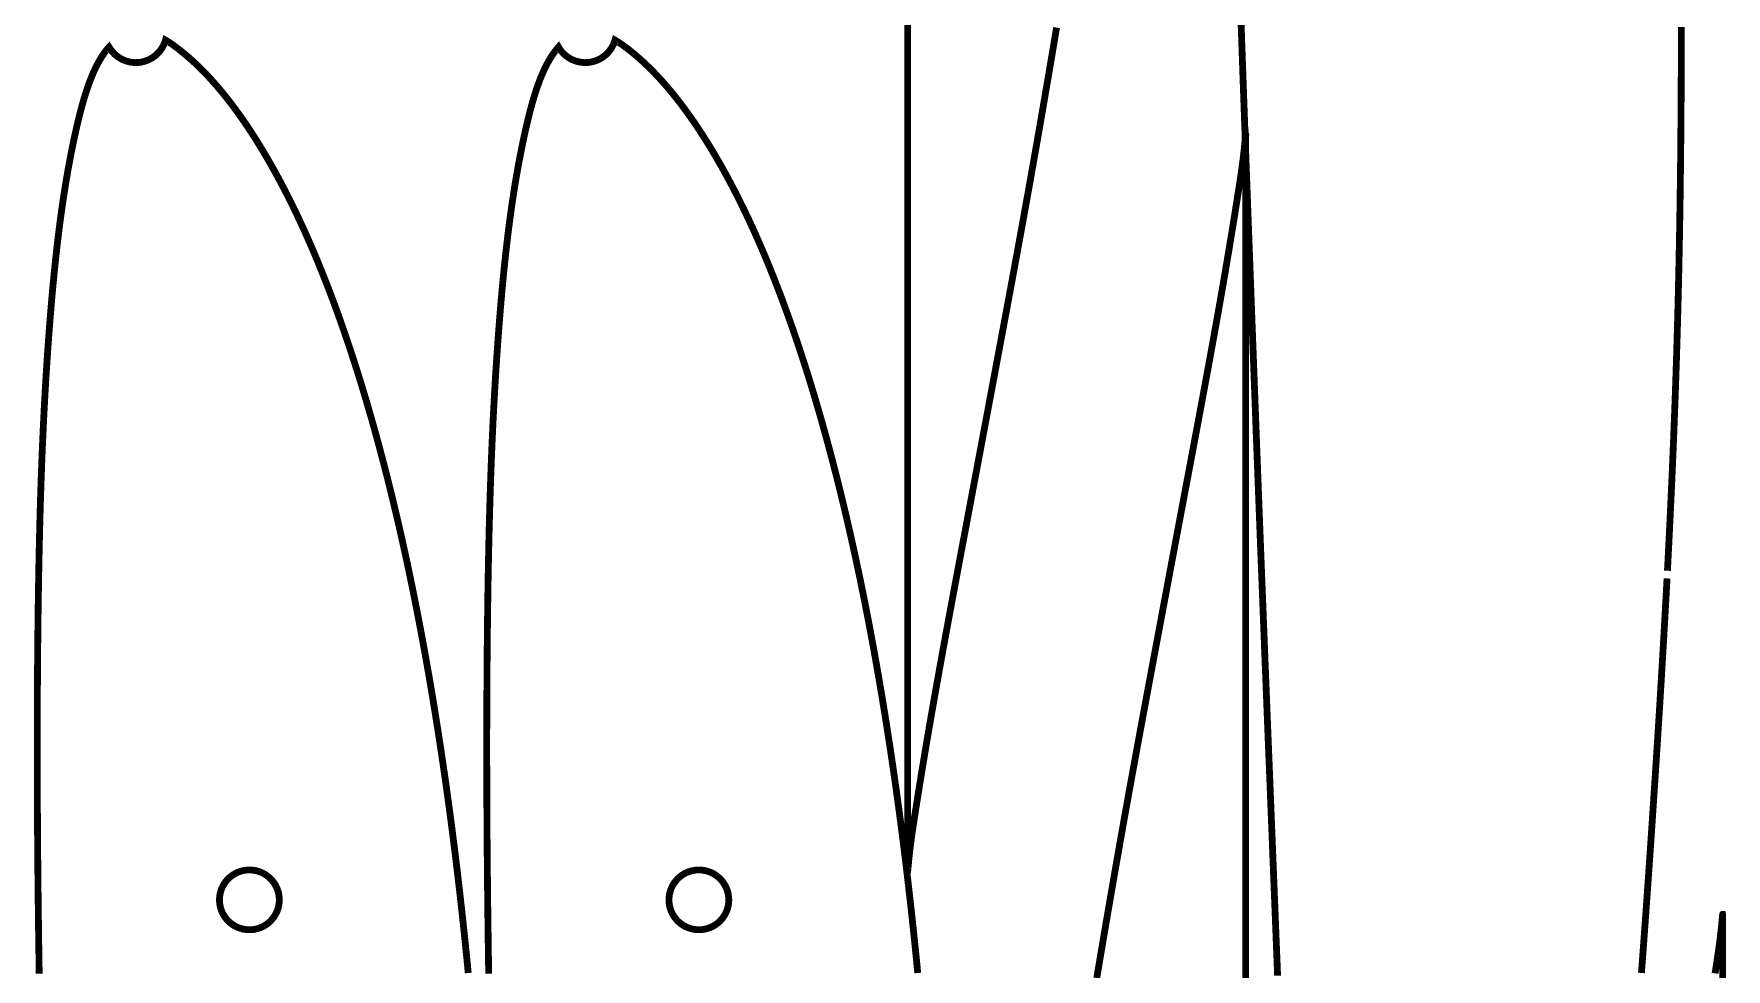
# Model space of a CAD drawing. Extents: x 0 to 93, y 0 to 923.
# Drawn here: x 0.5 to 88.2, y 247 to 295.5 of the extents above; entities that cross this region are included whole.
import ezdxf

# ---------------------------------------------------------------- set-up
doc = ezdxf.new("R2010")
doc.units = 0
doc.layers.get('0').update_dxf_attribs({"linetype": 'CONTINUOUS'})

msp = doc.modelspace()

# ---------------------------------------------------------------- linework, layer by layer
at = {"color": 0, "const_width": 0.35278}
for points in [[(45.7656, 309.431), (45.7656, 252.254)], [(45.7643, 252.203), (45.764, 252.193), (45.7639, 252.185), (45.7638, 252.176), (45.7636, 252.168), (45.7635, 252.16), (45.7633, 252.151), (45.7633, 252.144), (45.7632, 252.138), (45.7632, 252.131), (45.7632, 252.125), (45.7632, 252.118), (45.7632, 252.112), (45.7632, 252.108), (45.7633, 252.103), (45.7633, 252.099), (45.7635, 252.094), (45.7636, 252.092), (45.7638, 252.088), (45.7639, 252.085), (45.7642, 252.082), (45.7644, 252.081), (45.7646, 252.079), (45.7649, 252.078), (45.7653, 252.078), (45.7656, 252.076), (45.7665, 252.078), (45.7676, 252.082), (45.7689, 252.089), (45.7701, 252.099), (45.7717, 252.11), (45.7733, 252.124), (45.7753, 252.139), (45.7772, 252.158), (45.7793, 252.178), (45.7815, 252.2), (45.7839, 252.225), (45.7865, 252.25), (45.7892, 252.278), (45.7919, 252.307), (45.7947, 252.338), (45.7978, 252.371), (45.801, 252.404), (45.8043, 252.439), (45.8076, 252.475), (45.8111, 252.513), (45.8147, 252.55), (45.8185, 252.589), (45.8224, 252.629), (45.8264, 252.669), (45.8304, 252.711), (45.8346, 252.753), (45.8389, 252.794), (45.8433, 252.838), (45.8478, 252.881), (45.8525, 252.924), (45.8601, 252.994), (45.8679, 253.064), (45.8761, 253.135), (45.8844, 253.207), (45.8931, 253.278), (45.9019, 253.35), (45.911, 253.422), (45.9204, 253.494), (45.9299, 253.568), (45.9396, 253.642), (45.9496, 253.715), (45.9599, 253.79), (45.9701, 253.865), (45.9808, 253.94), (45.9915, 254.017), (46.0025, 254.093), (46.0138, 254.169), (46.0251, 254.247), (46.0367, 254.325), (46.0483, 254.404), (46.0603, 254.483), (46.0724, 254.563), (46.0847, 254.643), (46.0971, 254.724), (46.1097, 254.806), (46.1225, 254.888), (46.1354, 254.971), (46.1485, 255.054), (46.1617, 255.139), (46.175, 255.224), (46.1922, 255.333), (46.2097, 255.443), (46.2275, 255.556), (46.2454, 255.668), (46.2636, 255.782), (46.2819, 255.897), (46.3004, 256.014), (46.3192, 256.131), (46.3382, 256.249), (46.3574, 256.368), (46.3768, 256.489), (46.3964, 256.61), (46.4161, 256.732), (46.4362, 256.856), (46.4564, 256.979), (46.4767, 257.104), (46.4974, 257.229), (46.5181, 257.356), (46.539, 257.483), (46.5601, 257.611), (46.5815, 257.74), (46.6029, 257.871), (46.6246, 258.001), (46.6465, 258.132), (46.6685, 258.264), (46.6907, 258.396), (46.7131, 258.529), (46.7356, 258.662), (46.7583, 258.797), (46.7813, 258.932), (46.8042, 259.068), (46.8324, 259.233), (46.8606, 259.399), (46.8892, 259.564), (46.9179, 259.732), (46.9469, 259.9), (46.9763, 260.068), (47.0057, 260.237), (47.0353, 260.407), (47.0651, 260.578), (47.0953, 260.749), (47.1256, 260.921), (47.1561, 261.094), (47.1868, 261.268), (47.2178, 261.442), (47.2487, 261.617), (47.2801, 261.792), (47.3117, 261.968), (47.3433, 262.144), (47.3753, 262.322), (47.4074, 262.501), (47.4397, 262.679), (47.4721, 262.86), (47.5047, 263.039), (47.5376, 263.219), (47.5707, 263.401), (47.6037, 263.583), (47.6372, 263.767), (47.6707, 263.95), (47.7044, 264.133), (47.7383, 264.318), (47.7724, 264.503), (47.8103, 264.708), (47.8485, 264.915), (47.8867, 265.122), (47.9253, 265.331), (47.9639, 265.539), (48.0028, 265.749), (48.0419, 265.96), (48.0811, 266.169), (48.1206, 266.382), (48.1601, 266.594), (48.1999, 266.807), (48.2399, 267.021), (48.2799, 267.235), (48.3201, 267.45), (48.3606, 267.665), (48.4011, 267.882), (48.4417, 268.099), (48.4826, 268.315), (48.5236, 268.533), (48.5646, 268.753), (48.6058, 268.972), (48.6472, 269.192), (48.6888, 269.412), (48.7303, 269.633), (48.7721, 269.856), (48.8139, 270.078), (48.8558, 270.3), (48.8979, 270.524), (48.9401, 270.749), (48.9824, 270.974), (49.0282, 271.217), (49.0742, 271.461), (49.1203, 271.706), (49.1664, 271.951), (49.2126, 272.197), (49.259, 272.444), (49.3056, 272.692), (49.3522, 272.94), (49.3989, 273.189), (49.4457, 273.439), (49.4926, 273.689), (49.5397, 273.939), (49.5868, 274.19), (49.634, 274.442), (49.6813, 274.694), (49.7287, 274.947), (49.7762, 275.2), (49.8239, 275.454), (49.8717, 275.708), (49.9194, 275.964), (49.9674, 276.219), (50.0153, 276.475), (50.0633, 276.732), (50.1115, 276.989), (50.1599, 277.247), (50.2082, 277.506), (50.2567, 277.764), (50.3051, 278.024), (50.3537, 278.283), (50.4024, 278.543), (50.4524, 278.81), (50.5025, 279.078), (50.5526, 279.346), (50.6028, 279.615), (50.6531, 279.883), (50.7033, 280.154), (50.7538, 280.424), (50.8043, 280.694), (50.8547, 280.965), (50.9053, 281.237), (50.9558, 281.51), (51.0065, 281.782), (51.0572, 282.054), (51.1079, 282.328), (51.1586, 282.603), (51.2093, 282.876), (51.2601, 283.151), (51.3108, 283.428), (51.3617, 283.703), (51.4125, 283.979), (51.4632, 284.256), (51.514, 284.533), (51.5647, 284.811), (51.6156, 285.089), (51.6662, 285.368), (51.7169, 285.647), (51.7676, 285.926), (51.8183, 286.207), (51.8689, 286.487), (51.9194, 286.768), (51.9725, 287.064), (52.0253, 287.358), (52.0782, 287.654), (52.131, 287.951), (52.1838, 288.247), (52.2364, 288.546), (52.289, 288.843), (52.3417, 289.142), (52.3942, 289.44), (52.4467, 289.739), (52.499, 290.039), (52.5515, 290.339), (52.6037, 290.639), (52.6561, 290.94), (52.7083, 291.242), (52.7604, 291.543), (52.8126, 291.846), (52.8647, 292.149), (52.9167, 292.451), (52.9688, 292.756), (53.0206, 293.06), (53.0725, 293.364), (53.1243, 293.668), (53.1761, 293.974), (53.2278, 294.279), (53.2796, 294.586), (53.3311, 294.892), (53.3828, 295.199), (53.4343, 295.506), (53.4858, 295.814)], [(63.0487, 296.006), (63.0631, 295.599), (63.0774, 295.192), (63.0917, 294.783), (63.1061, 294.376), (63.1214, 293.946), (63.1367, 293.514), (63.1521, 293.083), (63.1675, 292.651), (63.1831, 292.219), (63.1986, 291.787), (63.2143, 291.356), (63.2299, 290.922), (63.2457, 290.489), (63.2614, 290.057), (63.2772, 289.622), (63.2932, 289.189), (63.309, 288.756), (63.325, 288.321), (63.341, 287.886), (63.3571, 287.451), (63.3732, 287.017), (63.3893, 286.582), (63.4054, 286.146), (63.4217, 285.711), (63.4378, 285.275), (63.4542, 284.839), (63.4704, 284.403), (63.4867, 283.967), (63.5029, 283.529), (63.5193, 283.093), (63.5357, 282.656), (63.5521, 282.218), (63.5685, 281.781), (63.5849, 281.343), (63.6014, 280.906), (63.6181, 280.461), (63.6347, 280.017), (63.6514, 279.572), (63.6682, 279.128), (63.6849, 278.683), (63.7015, 278.239), (63.7183, 277.793), (63.7351, 277.349), (63.7519, 276.903), (63.7688, 276.457), (63.7856, 276.011), (63.8025, 275.565), (63.8194, 275.119), (63.8362, 274.674), (63.8532, 274.226), (63.8703, 273.781), (63.8872, 273.333), (63.9043, 272.886), (63.9214, 272.44), (63.9385, 271.993), (63.9556, 271.546), (63.9728, 271.099), (63.9899, 270.65), (64.0072, 270.203), (64.0244, 269.756), (64.0417, 269.307), (64.059, 268.86), (64.0764, 268.411), (64.0939, 267.963), (64.1114, 267.515), (64.1285, 267.078), (64.1456, 266.642), (64.1626, 266.204), (64.1799, 265.768), (64.1969, 265.331), (64.2143, 264.894), (64.2315, 264.457), (64.2661, 263.582), (64.3008, 262.708), (64.3182, 262.271), (64.3356, 261.833), (64.3531, 261.396), (64.3706, 260.958), (64.3879, 260.519), (64.4054, 260.082), (64.4229, 259.644), (64.4404, 259.207), (64.4579, 258.769), (64.4754, 258.331), (64.5106, 257.456), (64.5281, 257.017), (64.5632, 256.14), (64.6157, 254.826), (64.6332, 254.388), (64.6514, 253.935), (64.6694, 253.481), (64.6876, 253.026), (64.7057, 252.572), (64.7237, 252.118), (64.7419, 251.665), (64.76, 251.211), (64.7781, 250.757), (64.8142, 249.849), (64.8321, 249.396), (64.9042, 247.581), (64.9222, 247.126), (64.9401, 246.672)], [(85.1436, 267.66), (85.1642, 268.056), (85.1846, 268.45), (85.2047, 268.846), (85.2244, 269.24), (85.244, 269.636), (85.2633, 270.031), (85.2825, 270.425), (85.3012, 270.819), (85.3197, 271.214), (85.3379, 271.608), (85.3558, 272.003), (85.3735, 272.397), (85.3907, 272.792), (85.4078, 273.185), (85.4246, 273.579), (85.441, 273.972), (85.4571, 274.365), (85.4729, 274.758), (85.4883, 275.153), (85.5036, 275.546), (85.5185, 275.939), (85.5331, 276.331), (85.5472, 276.724), (85.5611, 277.117), (85.5747, 277.508), (85.5878, 277.901), (85.6007, 278.293), (85.6132, 278.685), (85.6254, 279.078), (85.6371, 279.464), (85.6485, 279.851), (85.6594, 280.237), (85.6701, 280.625), (85.6804, 281.011), (85.6904, 281.397), (85.7001, 281.783), (85.7094, 282.171), (85.7185, 282.556), (85.7272, 282.942), (85.7356, 283.328), (85.7436, 283.713), (85.7514, 284.099), (85.7589, 284.483), (85.7661, 284.868), (85.7731, 285.253), (85.7797, 285.638), (85.786, 286.022), (85.7921, 286.407), (85.7979, 286.79), (85.8035, 287.175), (85.8088, 287.558), (85.8137, 287.942), (85.8185, 288.325), (85.8231, 288.708), (85.8272, 289.09), (85.8313, 289.474), (85.8351, 289.856), (85.8386, 290.237), (85.8419, 290.619), (85.845, 291.001), (85.8479, 291.375), (85.8504, 291.75), (85.8529, 292.124), (85.855, 292.497), (85.8569, 292.871), (85.8588, 293.243), (85.8601, 293.617), (85.8615, 293.989), (85.8625, 294.361), (85.8633, 294.733), (85.8639, 295.106), (85.8642, 295.478), (85.8643, 295.849)], [(22.995, 246.807), (22.9639, 247.126), (22.9325, 247.444), (22.9006, 247.763), (22.8683, 248.081), (22.8358, 248.399), (22.8028, 248.715), (22.7696, 249.031), (22.7358, 249.347), (22.7018, 249.662), (22.6674, 249.978), (22.6325, 250.292), (22.6292, 250.324), (22.6279, 250.333), (22.6268, 250.343), (22.6244, 250.364), (22.6233, 250.375), (22.6222, 250.385), (22.621, 250.394), (22.6199, 250.406), (22.6176, 250.426), (22.6165, 250.436), (22.6153, 250.446), (22.6142, 250.457), (22.6131, 250.467), (22.6118, 250.478), (22.6107, 250.487), (22.6096, 250.499), (22.6083, 250.508), (22.6072, 250.518), (22.6061, 250.529), (22.6049, 250.539), (22.6037, 250.55), (22.6026, 250.56), (22.6014, 250.569), (22.6003, 250.581), (22.5992, 250.59), (22.5979, 250.601), (22.566, 250.882), (22.5338, 251.164), (22.5012, 251.444), (22.4683, 251.725), (22.4353, 252.004), (22.4018, 252.285), (22.3679, 252.564), (22.3339, 252.843), (22.2994, 253.121), (22.2646, 253.399), (22.2296, 253.676), (22.1943, 253.954), (22.1586, 254.231), (22.1225, 254.507), (22.0862, 254.782), (22.0496, 255.058), (22.0126, 255.333), (21.9754, 255.607), (21.9379, 255.882), (21.9, 256.156), (21.8618, 256.429), (21.8232, 256.701), (21.7843, 256.974), (21.7451, 257.246), (21.7057, 257.517), (21.666, 257.787), (21.6257, 258.058), (21.5853, 258.329), (21.5444, 258.599), (21.5035, 258.867), (21.4625, 259.132), (21.4214, 259.397), (21.3799, 259.661), (21.3381, 259.925), (21.2958, 260.189), (21.2533, 260.451), (21.2106, 260.714), (21.1674, 260.975), (21.124, 261.236), (21.0801, 261.497), (21.0361, 261.757), (20.9917, 262.018), (20.9469, 262.276), (20.9018, 262.536), (20.8564, 262.794), (20.8106, 263.051), (20.7644, 263.31), (20.7181, 263.567), (20.6712, 263.822), (20.6242, 264.079), (20.5767, 264.333), (20.5287, 264.589), (20.4807, 264.843), (20.4321, 265.097), (20.3832, 265.35), (20.334, 265.603), (20.2844, 265.856), (20.2346, 266.107), (20.1843, 266.358), (20.1336, 266.608), (20.0826, 266.858), (20.0325, 267.103), (19.9819, 267.346), (19.931, 267.589), (19.8797, 267.832), (19.8282, 268.074), (19.7763, 268.314), (19.724, 268.556), (19.6714, 268.796), (19.6183, 269.035), (19.565, 269.275), (19.5113, 269.513), (19.4572, 269.751), (19.4029, 269.989), (19.3481, 270.225), (19.2931, 270.461), (19.2375, 270.697), (19.1817, 270.933), (19.1256, 271.168), (19.069, 271.401), (19.0121, 271.635), (18.9549, 271.868), (18.8972, 272.1), (18.8393, 272.332), (18.781, 272.563), (18.7222, 272.793), (18.6632, 273.024), (18.6036, 273.253), (18.5439, 273.481), (18.4837, 273.708), (18.4232, 273.936), (18.3624, 274.162), (18.3049, 274.375), (18.2471, 274.586), (18.189, 274.797), (18.1306, 275.008), (18.0718, 275.218), (18.0128, 275.426), (17.9533, 275.635), (17.8936, 275.843), (17.8335, 276.051), (17.7731, 276.257), (17.7124, 276.464), (17.6513, 276.669), (17.5897, 276.875), (17.5281, 277.079), (17.466, 277.283), (17.4035, 277.486), (17.3407, 277.689), (17.2775, 277.89), (17.214, 278.092), (17.1501, 278.292), (17.086, 278.492), (17.0214, 278.692), (16.9565, 278.89), (16.8913, 279.089), (16.8257, 279.286), (16.7597, 279.483), (16.6933, 279.679), (16.6267, 279.874), (16.5596, 280.069), (16.4922, 280.263), (16.4313, 280.438), (16.3699, 280.611), (16.3083, 280.783), (16.2465, 280.956), (16.1843, 281.128), (16.1218, 281.299), (16.059, 281.469), (15.996, 281.64), (15.9326, 281.81), (15.8689, 281.979), (15.805, 282.147), (15.7406, 282.314), (15.676, 282.482), (15.6111, 282.649), (15.5458, 282.814), (15.4803, 282.979), (15.4144, 283.144), (15.3482, 283.308), (15.2817, 283.471), (15.2149, 283.635), (15.1476, 283.796), (15.0803, 283.958), (15.0124, 284.118), (14.9443, 284.279), (14.8758, 284.439), (14.8071, 284.597), (14.7379, 284.756), (14.6685, 284.912), (14.5987, 285.069), (14.5285, 285.226), (14.4619, 285.374), (14.395, 285.519), (14.3276, 285.665), (14.2601, 285.811), (14.1922, 285.956), (14.124, 286.099), (14.0556, 286.243), (13.9868, 286.385), (13.9178, 286.528), (13.8484, 286.668), (13.7788, 286.81), (13.7088, 286.949), (13.6385, 287.089), (13.5679, 287.228), (13.4971, 287.365), (13.4259, 287.503), (13.3544, 287.639), (13.2826, 287.775), (13.2105, 287.91), (13.1381, 288.044), (13.0655, 288.178), (12.9925, 288.311), (12.9192, 288.443), (12.8456, 288.575), (12.7717, 288.706), (12.6975, 288.836), (12.623, 288.965), (12.5482, 289.093), (12.4731, 289.221), (12.3977, 289.349), (12.3221, 289.475), (12.2536, 289.588), (12.1849, 289.7), (12.116, 289.811), (12.0469, 289.922), (11.9775, 290.033), (11.9079, 290.143), (11.8381, 290.251), (11.768, 290.36), (11.6976, 290.468), (11.6271, 290.575), (11.5563, 290.681), (11.4853, 290.786), (11.4141, 290.89), (11.3426, 290.994), (11.2709, 291.097), (11.1989, 291.2), (11.1268, 291.301), (11.0545, 291.403), (10.9819, 291.503), (10.9091, 291.601), (10.8361, 291.7), (10.7629, 291.797), (10.6894, 291.894), (10.6157, 291.99), (10.5419, 292.085), (10.4678, 292.179), (10.3935, 292.272), (10.319, 292.365), (10.2443, 292.457), (10.1694, 292.547), (10.1038, 292.626), (10.0381, 292.703), (9.97217, 292.781), (9.90603, 292.857), (9.83979, 292.932), (9.77339, 293.007), (9.70676, 293.082), (9.63992, 293.156), (9.57297, 293.228), (9.50581, 293.3), (9.43842, 293.371), (9.37088, 293.442), (9.30306, 293.513), (9.23508, 293.582), (9.16694, 293.65), (9.09853, 293.718), (9.02989, 293.785), (8.96104, 293.851), (8.89199, 293.918), (8.82269, 293.982), (8.75315, 294.047), (8.68338, 294.111), (8.61339, 294.174), (8.54308, 294.236), (8.4726, 294.297), (8.40186, 294.358), (8.33078, 294.418), (8.25956, 294.478), (8.18799, 294.536), (8.11615, 294.594), (8.09039, 294.614), (8.06461, 294.635), (8.03879, 294.656), (8.01297, 294.675), (7.98703, 294.696), (7.96115, 294.715), (7.93517, 294.736), (7.90924, 294.756), (7.88319, 294.775), (7.85721, 294.794), (7.83111, 294.814), (7.80507, 294.833), (7.77897, 294.853), (7.75282, 294.872), (7.72667, 294.89), (7.70053, 294.91), (7.67432, 294.928), (7.64811, 294.946), (7.6219, 294.965), (7.59565, 294.983), (7.56939, 295), (7.54312, 295.018), (7.51688, 295.036), (7.49056, 295.053), (7.46431, 295.071), (7.43799, 295.088), (7.41168, 295.104), (7.38536, 295.121), (7.359, 295.138), (7.33268, 295.154), (7.30632, 295.169), (7.29025, 295.112), (7.22499, 294.944), (7.11317, 294.739), (6.97379, 294.551), (6.80968, 294.389), (6.62369, 294.25), (6.41872, 294.14), (6.19769, 294.06), (6.02257, 294.021), (5.96349, 294.013), (5.90435, 294.006), (5.72478, 294.001), (5.49089, 294.025), (5.26514, 294.081), (5.05094, 294.169), (4.85172, 294.287), (4.67085, 294.433), (4.51172, 294.607), (4.40733, 294.753), (4.37771, 294.804), (4.34928, 294.772), (4.32113, 294.74), (4.29324, 294.707), (4.26563, 294.672), (4.23828, 294.639), (4.21121, 294.604), (4.18435, 294.568), (4.15776, 294.532), (4.13146, 294.496), (4.10542, 294.46), (4.07958, 294.422), (4.05399, 294.385), (4.02865, 294.346), (4.00358, 294.307), (3.97874, 294.268), (3.9541, 294.229), (3.92974, 294.189), (3.9056, 294.149), (3.88167, 294.107), (3.85801, 294.065), (3.83453, 294.024), (3.81131, 293.982), (3.78831, 293.939), (3.76551, 293.896), (3.74289, 293.851), (3.72054, 293.808), (3.6984, 293.764), (3.67643, 293.718), (3.65474, 293.674), (3.63319, 293.628), (3.59478, 293.544), (3.55701, 293.458), (3.51986, 293.372), (3.48335, 293.286), (3.44743, 293.197), (3.41211, 293.107), (3.37733, 293.017), (3.34315, 292.924), (3.30951, 292.831), (3.27642, 292.736), (3.24382, 292.642), (3.21169, 292.544), (3.18012, 292.447), (3.14899, 292.35), (3.11833, 292.25), (3.08811, 292.15), (3.05832, 292.049), (3.02892, 291.947), (2.99994, 291.844), (2.97136, 291.74), (2.94314, 291.636), (2.91531, 291.531), (2.88781, 291.425), (2.86062, 291.319), (2.83376, 291.211), (2.80718, 291.104), (2.78093, 290.994), (2.75493, 290.886), (2.72922, 290.776), (2.70372, 290.665), (2.6729, 290.531), (2.64242, 290.394), (2.61219, 290.257), (2.58236, 290.119), (2.55279, 289.982), (2.5236, 289.843), (2.49468, 289.703), (2.46604, 289.563), (2.43778, 289.421), (2.40978, 289.279), (2.38211, 289.136), (2.35471, 288.993), (2.32764, 288.849), (2.30089, 288.704), (2.27447, 288.558), (2.24832, 288.412), (2.22244, 288.265), (2.19694, 288.118), (2.17165, 287.969), (2.14675, 287.819), (2.12207, 287.671), (2.09776, 287.519), (2.07368, 287.368), (2.04992, 287.217), (2.02647, 287.064), (2.00331, 286.911), (1.98042, 286.757), (1.95785, 286.601), (1.93554, 286.446), (1.91351, 286.29), (1.89182, 286.133), (1.86843, 285.961), (1.84543, 285.789), (1.82275, 285.615), (1.8004, 285.442), (1.77832, 285.267), (1.75662, 285.092), (1.73519, 284.915), (1.71414, 284.737), (1.69331, 284.56), (1.67285, 284.381), (1.65261, 284.201), (1.63276, 284.021), (1.61312, 283.84), (1.59381, 283.658), (1.57471, 283.476), (1.55593, 283.293), (1.53743, 283.11), (1.51921, 282.925), (1.50119, 282.74), (1.48351, 282.554), (1.46604, 282.368), (1.44879, 282.181), (1.43181, 281.993), (1.41504, 281.806), (1.39854, 281.617), (1.38227, 281.426), (1.36621, 281.236), (1.35037, 281.046), (1.3348, 280.854), (1.31939, 280.662), (1.30203, 280.443), (1.28494, 280.222), (1.26812, 280.001), (1.25157, 279.779), (1.2353, 279.556), (1.21924, 279.332), (1.2035, 279.108), (1.18799, 278.883), (1.17274, 278.657), (1.15777, 278.431), (1.14301, 278.204), (1.12858, 277.976), (1.11437, 277.747), (1.10042, 277.518), (1.0867, 277.289), (1.07324, 277.058), (1.06006, 276.828), (1.04715, 276.596), (1.03451, 276.362), (1.02208, 276.129), (1.00987, 275.896), (0.99799, 275.661), (0.98633, 275.426), (0.97488, 275.19), (0.96376, 274.954), (0.95285, 274.717), (0.94217, 274.479), (0.93175, 274.242), (0.9216, 274.003), (0.91168, 273.763), (0.90202, 273.522), (0.89214, 273.271), (0.8826, 273.019), (0.87332, 272.767), (0.86426, 272.514), (0.85547, 272.26), (0.8469, 272.006), (0.8386, 271.75), (0.83051, 271.494), (0.8227, 271.237), (0.8151, 270.981), (0.80773, 270.722), (0.80062, 270.464), (0.79367, 270.206), (0.78695, 269.946), (0.78049, 269.686), (0.7742, 269.425), (0.76812, 269.164), (0.76226, 268.901), (0.75657, 268.639), (0.75109, 268.376), (0.74577, 268.112), (0.74067, 267.849), (0.73573, 267.583), (0.73096, 267.318), (0.7264, 267.051), (0.72195, 266.785), (0.71772, 266.518), (0.71365, 266.251), (0.70969, 265.982), (0.70595, 265.714), (0.70204, 265.422), (0.69824, 265.131), (0.69466, 264.838), (0.6913, 264.544), (0.68804, 264.25), (0.68495, 263.956), (0.68207, 263.661), (0.67931, 263.365), (0.67676, 263.069), (0.67437, 262.772), (0.67209, 262.475), (0.67003, 262.176), (0.66813, 261.878), (0.6664, 261.579), (0.66482, 261.279), (0.66341, 260.979), (0.66211, 260.678), (0.66102, 260.376), (0.6601, 260.074), (0.65934, 259.772), (0.65875, 259.468), (0.65826, 259.165), (0.65799, 258.861), (0.65788, 258.556), (0.65788, 258.25), (0.65809, 257.944), (0.65842, 257.638), (0.65891, 257.331), (0.65956, 257.024), (0.66037, 256.715), (0.66135, 256.407), (0.662, 256.222), (0.66271, 256.037), (0.66346, 255.853), (0.66433, 255.667), (0.6652, 255.482), (0.66612, 255.296), (0.6671, 255.111), (0.66813, 254.925), (0.66922, 254.739), (0.67036, 254.553), (0.67155, 254.365), (0.6728, 254.179), (0.6741, 253.993), (0.67546, 253.806), (0.67681, 253.618), (0.67828, 253.431), (0.6798, 253.243), (0.68137, 253.056), (0.68294, 252.868), (0.68463, 252.681), (0.68631, 252.492), (0.6881, 252.304), (0.68989, 252.115), (0.69173, 251.926), (0.69363, 251.737), (0.69558, 251.549), (0.69759, 251.36), (0.69965, 251.169), (0.70171, 250.981), (0.70388, 250.79), (0.70605, 250.601), (0.70784, 250.449), (0.70969, 250.297), (0.71154, 250.144), (0.71338, 249.993), (0.71528, 249.84), (0.71723, 249.688), (0.71918, 249.536), (0.72119, 249.383), (0.7232, 249.231), (0.72526, 249.078), (0.72732, 248.925), (0.72944, 248.772), (0.73155, 248.618), (0.73372, 248.465), (0.73589, 248.313), (0.73812, 248.158), (0.7404, 248.006), (0.74262, 247.851), (0.74495, 247.699), (0.74729, 247.544), (0.74962, 247.39), (0.75201, 247.236), (0.75439, 247.083), (0.75684, 246.929), (0.75933, 246.775)], [(46.2907, 246.807), (46.2596, 247.126), (46.2282, 247.444), (46.1962, 247.763), (46.164, 248.081), (46.1314, 248.399), (46.0985, 248.715), (46.0653, 249.031), (46.0315, 249.347), (45.9975, 249.662), (45.9631, 249.978), (45.9282, 250.292), (45.926, 250.313), (45.9247, 250.324), (45.9236, 250.333), (45.9201, 250.364), (45.919, 250.375), (45.9179, 250.385), (45.9167, 250.394), (45.9156, 250.406), (45.9144, 250.415), (45.9132, 250.426), (45.9121, 250.436), (45.9099, 250.457), (45.9086, 250.467), (45.9064, 250.487), (45.9053, 250.499), (45.904, 250.508), (45.9029, 250.518), (45.9018, 250.529), (45.9006, 250.539), (45.8994, 250.55), (45.8983, 250.56), (45.8971, 250.569), (45.896, 250.581), (45.8949, 250.59), (45.8936, 250.601), (45.8617, 250.882), (45.8294, 251.164), (45.7969, 251.444), (45.764, 251.725), (45.7308, 252.004), (45.6974, 252.285), (45.6636, 252.564), (45.6294, 252.843), (45.595, 253.121), (45.5603, 253.399), (45.5253, 253.676), (45.4899, 253.954), (45.4543, 254.231), (45.4182, 254.507), (45.3819, 254.782), (45.3453, 255.058), (45.3083, 255.333), (45.2711, 255.607), (45.2335, 255.882), (45.1957, 256.156), (45.1575, 256.429), (45.1189, 256.701), (45.08, 256.974), (45.0408, 257.246), (45.0014, 257.517), (44.9615, 257.787), (44.9214, 258.058), (44.881, 258.329), (44.8401, 258.599), (44.799, 258.867), (44.7582, 259.132), (44.7169, 259.397), (44.6754, 259.661), (44.6336, 259.925), (44.5915, 260.189), (44.549, 260.451), (44.5062, 260.714), (44.4631, 260.975), (44.4196, 261.236), (44.3758, 261.497), (44.3318, 261.757), (44.2874, 262.018), (44.2425, 262.276), (44.1975, 262.536), (44.1521, 262.794), (44.1062, 263.051), (44.0601, 263.31), (44.0138, 263.567), (43.9669, 263.822), (43.9197, 264.079), (43.8722, 264.333), (43.8244, 264.589), (43.7762, 264.843), (43.7278, 265.097), (43.6789, 265.35), (43.6297, 265.603), (43.5801, 265.856), (43.5303, 266.107), (43.4799, 266.358), (43.4293, 266.608), (43.3782, 266.858), (43.3281, 267.103), (43.2775, 267.346), (43.2267, 267.589), (43.1754, 267.832), (43.1237, 268.074), (43.0719, 268.314), (43.0196, 268.556), (42.9669, 268.796), (42.914, 269.035), (42.8607, 269.275), (42.8069, 269.513), (42.7529, 269.751), (42.6985, 269.989), (42.6438, 270.225), (42.5886, 270.461), (42.5332, 270.697), (42.4774, 270.933), (42.4213, 271.168), (42.3646, 271.401), (42.3078, 271.635), (42.2506, 271.868), (42.1929, 272.1), (42.1349, 272.332), (42.0765, 272.563), (42.0179, 272.793), (41.9589, 273.024), (41.8993, 273.253), (41.8396, 273.481), (41.7794, 273.708), (41.7189, 273.936), (41.6581, 274.162), (41.6006, 274.375), (41.5428, 274.586), (41.4846, 274.797), (41.4262, 275.008), (41.3675, 275.218), (41.3085, 275.426), (41.249, 275.635), (41.1893, 275.843), (41.1292, 276.051), (41.0687, 276.257), (41.0079, 276.464), (40.9469, 276.669), (40.8854, 276.875), (40.8236, 277.079), (40.7615, 277.283), (40.6992, 277.486), (40.6363, 277.689), (40.5732, 277.89), (40.5097, 278.092), (40.4458, 278.292), (40.3817, 278.492), (40.3171, 278.692), (40.2522, 278.89), (40.1869, 279.089), (40.1213, 279.286), (40.0553, 279.483), (39.989, 279.679), (39.9224, 279.874), (39.8553, 280.069), (39.7878, 280.263), (39.7268, 280.438), (39.6656, 280.611), (39.604, 280.783), (39.5422, 280.956), (39.48, 281.128), (39.4175, 281.299), (39.3547, 281.469), (39.2917, 281.64), (39.2283, 281.81), (39.1646, 281.979), (39.1006, 282.147), (39.0363, 282.314), (38.9717, 282.482), (38.9068, 282.649), (38.8415, 282.814), (38.776, 282.979), (38.7101, 283.144), (38.6439, 283.308), (38.5774, 283.471), (38.5106, 283.635), (38.4433, 283.796), (38.3758, 283.958), (38.3081, 284.118), (38.24, 284.279), (38.1715, 284.439), (38.1026, 284.597), (38.0336, 284.756), (37.9642, 284.912), (37.8943, 285.069), (37.8242, 285.226), (37.7575, 285.374), (37.6906, 285.519), (37.6233, 285.665), (37.5558, 285.811), (37.4879, 285.956), (37.4197, 286.099), (37.3513, 286.243), (37.2825, 286.385), (37.2135, 286.528), (37.1442, 286.668), (37.0744, 286.81), (37.0044, 286.949), (36.9342, 287.089), (36.8636, 287.228), (36.7926, 287.365), (36.7215, 287.503), (36.65, 287.639), (36.5783, 287.775), (36.5062, 287.91), (36.4338, 288.044), (36.3611, 288.178), (36.2882, 288.311), (36.2149, 288.443), (36.1412, 288.575), (36.0674, 288.706), (35.9932, 288.836), (35.9186, 288.965), (35.8439, 289.093), (35.7689, 289.221), (35.6935, 289.349), (35.6178, 289.475), (35.5493, 289.588), (35.4807, 289.7), (35.4117, 289.811), (35.3425, 289.922), (35.2732, 290.033), (35.2036, 290.143), (35.1337, 290.251), (35.0636, 290.36), (34.9933, 290.468), (34.9228, 290.575), (34.8519, 290.681), (34.781, 290.786), (34.7097, 290.89), (34.6382, 290.994), (34.5665, 291.097), (34.4946, 291.2), (34.4225, 291.301), (34.3501, 291.403), (34.2775, 291.503), (34.2047, 291.601), (34.1317, 291.7), (34.0585, 291.797), (33.9851, 291.894), (33.9114, 291.99), (33.8375, 292.085), (33.7635, 292.179), (33.6892, 292.272), (33.6147, 292.365), (33.54, 292.457), (33.465, 292.547), (33.3994, 292.626), (33.3338, 292.703), (33.2678, 292.781), (33.2017, 292.857), (33.1354, 292.932), (33.069, 293.007), (33.0024, 293.082), (32.9356, 293.156), (32.8686, 293.228), (32.8014, 293.3), (32.7342, 293.371), (32.6665, 293.442), (32.5988, 293.513), (32.5307, 293.582), (32.4625, 293.65), (32.3942, 293.718), (32.3256, 293.785), (32.2567, 293.851), (32.1876, 293.918), (32.1183, 293.982), (32.0489, 294.047), (31.979, 294.111), (31.909, 294.174), (31.8387, 294.236), (31.7682, 294.297), (31.6975, 294.358), (31.6265, 294.418), (31.5551, 294.478), (31.4836, 294.536), (31.4118, 294.594), (31.3861, 294.614), (31.3603, 294.635), (31.3344, 294.656), (31.3086, 294.675), (31.2828, 294.696), (31.2568, 294.715), (31.2308, 294.736), (31.2049, 294.756), (31.1789, 294.775), (31.1528, 294.794), (31.1268, 294.814), (31.1007, 294.833), (31.0746, 294.853), (31.0485, 294.872), (31.0224, 294.89), (30.9961, 294.91), (30.97, 294.928), (30.9437, 294.946), (30.9176, 294.965), (30.8914, 294.983), (30.8651, 295), (30.8387, 295.018), (30.8125, 295.036), (30.7863, 295.053), (30.7599, 295.071), (30.7336, 295.088), (30.7074, 295.104), (30.681, 295.121), (30.6547, 295.138), (30.6283, 295.154), (30.6019, 295.169), (30.586, 295.112), (30.5206, 294.944), (30.4087, 294.739), (30.2694, 294.551), (30.1053, 294.389), (29.9193, 294.25), (29.7143, 294.14), (29.4933, 294.06), (29.3182, 294.021), (29.2592, 294.013), (29.2, 294.006), (29.0204, 294.001), (28.7865, 294.025), (28.5608, 294.081), (28.3467, 294.169), (28.1474, 294.287), (27.9665, 294.433), (27.8074, 294.607), (27.7029, 294.753), (27.6733, 294.804), (27.6449, 294.772), (27.6168, 294.74), (27.5889, 294.707), (27.5613, 294.672), (27.534, 294.639), (27.5068, 294.604), (27.48, 294.568), (27.4535, 294.532), (27.4271, 294.496), (27.4011, 294.46), (27.3753, 294.422), (27.3497, 294.385), (27.3243, 294.346), (27.2993, 294.307), (27.2744, 294.268), (27.2497, 294.229), (27.2254, 294.189), (27.2013, 294.149), (27.1774, 294.107), (27.1536, 294.065), (27.1303, 294.024), (27.1069, 293.982), (27.0839, 293.939), (27.0611, 293.896), (27.0386, 293.851), (27.0163, 293.808), (26.994, 293.764), (26.9721, 293.718), (26.9504, 293.674), (26.9289, 293.628), (26.8904, 293.544), (26.8526, 293.458), (26.8156, 293.372), (26.779, 293.286), (26.7431, 293.197), (26.7078, 293.107), (26.6731, 293.017), (26.6389, 292.924), (26.6051, 292.831), (26.5721, 292.736), (26.5394, 292.642), (26.5074, 292.544), (26.4758, 292.447), (26.4447, 292.35), (26.4139, 292.25), (26.3838, 292.15), (26.3539, 292.049), (26.3246, 291.947), (26.2957, 291.844), (26.2671, 291.74), (26.2389, 291.636), (26.211, 291.531), (26.1835, 291.425), (26.1563, 291.319), (26.1294, 291.211), (26.1029, 291.104), (26.0767, 290.994), (26.0506, 290.886), (26.0249, 290.776), (25.9993, 290.665), (25.9685, 290.531), (25.9381, 290.394), (25.9079, 290.257), (25.8781, 290.119), (25.8485, 289.982), (25.8192, 289.843), (25.7903, 289.703), (25.7617, 289.563), (25.7333, 289.421), (25.7054, 289.279), (25.6778, 289.136), (25.6504, 288.993), (25.6233, 288.849), (25.5965, 288.704), (25.5701, 288.558), (25.5439, 288.412), (25.5181, 288.265), (25.4925, 288.118), (25.4674, 287.969), (25.4424, 287.819), (25.4178, 287.671), (25.3933, 287.519), (25.3693, 287.368), (25.3456, 287.217), (25.3221, 287.064), (25.2989, 286.911), (25.2761, 286.757), (25.2535, 286.601), (25.2311, 286.446), (25.2092, 286.29), (25.1875, 286.133), (25.1642, 285.961), (25.1411, 285.789), (25.1183, 285.615), (25.096, 285.442), (25.074, 285.267), (25.0524, 285.092), (25.0308, 284.915), (25.0097, 284.737), (24.989, 284.56), (24.9685, 284.381), (24.9483, 284.201), (24.9283, 284.021), (24.9088, 283.84), (24.8894, 283.658), (24.8704, 283.476), (24.8517, 283.293), (24.8331, 283.11), (24.8149, 282.925), (24.7969, 282.74), (24.7792, 282.554), (24.7617, 282.368), (24.7444, 282.181), (24.7275, 281.993), (24.7107, 281.806), (24.6942, 281.617), (24.6779, 281.426), (24.6619, 281.236), (24.6461, 281.046), (24.6304, 280.854), (24.615, 280.662), (24.5976, 280.443), (24.5806, 280.222), (24.5637, 280.001), (24.5472, 279.779), (24.531, 279.556), (24.5149, 279.332), (24.4992, 279.108), (24.4836, 278.883), (24.4685, 278.657), (24.4533, 278.431), (24.4387, 278.204), (24.4242, 277.976), (24.41, 277.747), (24.3961, 277.518), (24.3824, 277.289), (24.3689, 277.058), (24.3557, 276.828), (24.3428, 276.596), (24.3301, 276.362), (24.3178, 276.129), (24.3056, 275.896), (24.2936, 275.661), (24.2819, 275.426), (24.2706, 275.19), (24.2594, 274.954), (24.2485, 274.717), (24.2379, 274.479), (24.2275, 274.242), (24.2172, 274.003), (24.2074, 273.763), (24.1976, 273.522), (24.1878, 273.271), (24.1783, 273.019), (24.1689, 272.767), (24.1599, 272.514), (24.1511, 272.26), (24.1426, 272.006), (24.1343, 271.75), (24.1262, 271.494), (24.1183, 271.237), (24.1108, 270.981), (24.1035, 270.722), (24.0963, 270.464), (24.0893, 270.206), (24.0826, 269.946), (24.0761, 269.686), (24.0699, 269.425), (24.0637, 269.164), (24.0579, 268.901), (24.0522, 268.639), (24.0467, 268.376), (24.0414, 268.112), (24.0362, 267.849), (24.0314, 267.583), (24.0267, 267.318), (24.0221, 267.051), (24.0176, 266.785), (24.0133, 266.518), (24.0093, 266.251), (24.0054, 265.982), (24.0015, 265.714), (23.9976, 265.422), (23.9939, 265.131), (23.9903, 264.838), (23.9869, 264.544), (23.9837, 264.25), (23.9807, 263.956), (23.9776, 263.661), (23.975, 263.365), (23.9725, 263.069), (23.97, 262.772), (23.9678, 262.475), (23.9657, 262.176), (23.9638, 261.878), (23.9621, 261.579), (23.9604, 261.279), (23.959, 260.979), (23.9578, 260.678), (23.9567, 260.376), (23.9558, 260.074), (23.955, 259.772), (23.9543, 259.468), (23.9539, 259.165), (23.9536, 258.861), (23.9535, 258.556), (23.9536, 258.25), (23.9538, 257.944), (23.9542, 257.638), (23.9546, 257.331), (23.9553, 257.024), (23.9561, 256.715), (23.9571, 256.407), (23.9576, 256.222), (23.9583, 256.037), (23.9592, 255.853), (23.96, 255.667), (23.9608, 255.482), (23.9618, 255.296), (23.9628, 255.111), (23.9638, 254.925), (23.9649, 254.739), (23.966, 254.553), (23.9672, 254.365), (23.9685, 254.179), (23.9697, 253.993), (23.9711, 253.806), (23.9725, 253.618), (23.974, 253.431), (23.9754, 253.243), (23.9769, 253.056), (23.9786, 252.868), (23.9803, 252.681), (23.9819, 252.492), (23.9837, 252.304), (23.9856, 252.115), (23.9874, 251.926), (23.9893, 251.737), (23.9913, 251.549), (23.9933, 251.36), (23.9953, 251.169), (23.9974, 250.981), (23.9994, 250.79), (24.0018, 250.601), (24.0035, 250.449), (24.0053, 250.297), (24.0072, 250.144), (24.009, 249.993), (24.011, 249.84), (24.0129, 249.688), (24.0149, 249.536), (24.0168, 249.383), (24.0189, 249.231), (24.0208, 249.078), (24.0231, 248.925), (24.025, 248.772), (24.0272, 248.618), (24.0293, 248.465), (24.0315, 248.313), (24.0338, 248.158), (24.036, 248.006), (24.0383, 247.851), (24.0406, 247.699), (24.0429, 247.544), (24.0453, 247.39), (24.0476, 247.236), (24.0501, 247.083), (24.0525, 246.929), (24.055, 246.775)], [(63.2882, 232.931), (63.2882, 290.107), (63.2885, 290.118), (63.2888, 290.129), (63.289, 290.139), (63.2893, 290.149), (63.2894, 290.158), (63.2897, 290.168), (63.2899, 290.176), (63.29, 290.185), (63.2901, 290.193), (63.2903, 290.201), (63.2904, 290.21), (63.2904, 290.217), (63.2906, 290.224), (63.2906, 290.231), (63.2907, 290.236), (63.2907, 290.243), (63.2906, 290.249), (63.2906, 290.253), (63.2904, 290.258), (63.2904, 290.263), (63.2903, 290.267), (63.2901, 290.269), (63.29, 290.274), (63.2899, 290.276), (63.2896, 290.279), (63.2893, 290.281), (63.2892, 290.282), (63.2889, 290.283), (63.2885, 290.283), (63.2882, 290.285), (63.2872, 290.283), (63.2862, 290.279), (63.285, 290.272), (63.2836, 290.263), (63.2819, 290.251), (63.2803, 290.237), (63.2785, 290.221), (63.2765, 290.203), (63.2744, 290.183), (63.2722, 290.161), (63.2699, 290.136), (63.2674, 290.111), (63.2646, 290.083), (63.2619, 290.054), (63.259, 290.024), (63.256, 289.99), (63.2528, 289.957), (63.2494, 289.922), (63.2461, 289.886), (63.2425, 289.849), (63.2389, 289.811), (63.2351, 289.772), (63.2314, 289.732), (63.2274, 289.692), (63.2233, 289.65), (63.2192, 289.608), (63.2149, 289.567), (63.2104, 289.524), (63.206, 289.481), (63.2014, 289.438), (63.1938, 289.367), (63.1858, 289.297), (63.1776, 289.226), (63.1693, 289.154), (63.1607, 289.083), (63.1518, 289.011), (63.1428, 288.939), (63.1335, 288.865), (63.1239, 288.793), (63.114, 288.719), (63.1042, 288.646), (63.094, 288.571), (63.0836, 288.496), (63.0729, 288.421), (63.0622, 288.344), (63.0512, 288.268), (63.04, 288.192), (63.0286, 288.114), (63.0171, 288.036), (63.0053, 287.957), (62.9935, 287.878), (62.9814, 287.799), (62.969, 287.718), (62.9567, 287.638), (62.944, 287.556), (62.9312, 287.474), (62.9183, 287.39), (62.9053, 287.307), (62.8921, 287.222), (62.8788, 287.138), (62.8615, 287.028), (62.844, 286.918), (62.8263, 286.806), (62.8083, 286.693), (62.7901, 286.579), (62.7718, 286.464), (62.7533, 286.347), (62.7346, 286.231), (62.7156, 286.112), (62.6964, 285.993), (62.6769, 285.872), (62.6574, 285.751), (62.6376, 285.629), (62.6175, 285.506), (62.5974, 285.382), (62.5769, 285.257), (62.5564, 285.132), (62.5357, 285.006), (62.5147, 284.878), (62.4936, 284.75), (62.4722, 284.621), (62.4508, 284.49), (62.4292, 284.36), (62.4072, 284.229), (62.3853, 284.097), (62.3631, 283.965), (62.3407, 283.832), (62.3182, 283.699), (62.2954, 283.564), (62.2726, 283.429), (62.2496, 283.293), (62.2215, 283.128), (62.1932, 282.963), (62.1646, 282.796), (62.1358, 282.629), (62.1068, 282.461), (62.0776, 282.293), (62.0481, 282.124), (62.0185, 281.954), (61.9886, 281.783), (61.9585, 281.612), (61.9282, 281.44), (61.8976, 281.267), (61.8669, 281.093), (61.8361, 280.919), (61.8049, 280.744), (61.7736, 280.569), (61.7421, 280.393), (61.7104, 280.215), (61.6785, 280.039), (61.6464, 279.86), (61.614, 279.682), (61.5817, 279.501), (61.549, 279.322), (61.5161, 279.142), (61.4832, 278.96), (61.4499, 278.778), (61.4167, 278.594), (61.3831, 278.411), (61.3493, 278.228), (61.3154, 278.043), (61.2814, 277.858), (61.2435, 277.653), (61.2054, 277.446), (61.1671, 277.239), (61.1285, 277.031), (61.0897, 276.821), (61.051, 276.612), (61.0119, 276.401), (60.9726, 276.192), (60.9332, 275.979), (60.8936, 275.767), (60.8539, 275.554), (60.8139, 275.34), (60.7739, 275.126), (60.7336, 274.911), (60.6932, 274.696), (60.6526, 274.479), (60.6121, 274.263), (60.5712, 274.046), (60.5303, 273.828), (60.489, 273.608), (60.4479, 273.389), (60.4065, 273.169), (60.365, 272.949), (60.3235, 272.728), (60.2817, 272.506), (60.2399, 272.283), (60.1979, 272.06), (60.1558, 271.838), (60.1136, 271.612), (60.0714, 271.388), (60.0256, 271.144), (59.9796, 270.9), (59.9335, 270.656), (59.8874, 270.41), (59.8411, 270.164), (59.7947, 269.917), (59.7482, 269.669), (59.7017, 269.421), (59.6549, 269.172), (59.6081, 268.922), (59.5611, 268.672), (59.5142, 268.422), (59.4669, 268.171), (59.4197, 267.919), (59.3724, 267.667), (59.325, 267.414), (59.2775, 267.161), (59.2299, 266.907), (59.1821, 266.653), (59.1343, 266.397), (59.0864, 266.142), (59.0385, 265.886), (58.9903, 265.629), (58.9422, 265.372), (58.8939, 265.114), (58.8456, 264.856), (58.7971, 264.597), (58.7486, 264.338), (58.7, 264.078), (58.6514, 263.818), (58.6014, 263.551), (58.5514, 263.283), (58.5012, 263.015), (58.451, 262.746), (58.4007, 262.478), (58.3504, 262.207), (58.3, 261.938), (58.2494, 261.667), (58.199, 261.396), (58.1485, 261.124), (58.0979, 260.851), (58.0472, 260.579), (57.9965, 260.307), (57.9458, 260.033), (57.8951, 259.758), (57.8444, 259.485), (57.7936, 259.21), (57.7429, 258.933), (57.6921, 258.658), (57.6414, 258.382), (57.5906, 258.106), (57.5397, 257.828), (57.489, 257.55), (57.4382, 257.272), (57.3875, 256.993), (57.3368, 256.714), (57.2861, 256.435), (57.2354, 256.154), (57.1849, 255.874), (57.1343, 255.593), (57.0814, 255.297), (57.0283, 255.003), (56.9756, 254.707), (56.9228, 254.41), (56.87, 254.114), (56.8174, 253.815), (56.7647, 253.518), (56.7121, 253.219), (56.6596, 252.921), (56.6071, 252.622), (56.5547, 252.322), (56.5022, 252.022), (56.45, 251.722), (56.3976, 251.421), (56.3454, 251.119), (56.2933, 250.818), (56.2411, 250.515), (56.189, 250.213), (56.1371, 249.91), (56.0851, 249.606), (56.0332, 249.301), (55.9812, 248.997), (55.9294, 248.692), (55.8776, 248.388), (55.8258, 248.082), (55.7743, 247.775), (55.7226, 247.469), (55.671, 247.162), (55.6194, 246.854), (55.5679, 246.547)], [(83.7961, 246.81), (83.8265, 247.211), (83.8567, 247.612), (83.8865, 248.014), (83.9161, 248.417), (83.9457, 248.818), (83.975, 249.219), (84.004, 249.621), (84.0329, 250.022), (84.0615, 250.424), (84.09, 250.826), (84.1183, 251.228), (84.1465, 251.629), (84.1746, 252.031), (84.2024, 252.432), (84.2301, 252.835), (84.2576, 253.236), (84.285, 253.638), (84.3122, 254.039), (84.3394, 254.44), (84.3674, 254.856), (84.395, 255.269), (84.4226, 255.683), (84.4501, 256.099), (84.4774, 256.513), (84.5046, 256.926), (84.5315, 257.342), (84.5585, 257.756), (84.5851, 258.169), (84.6117, 258.583), (84.6381, 258.997), (84.6643, 259.411), (84.6903, 259.826), (84.7161, 260.24), (84.7418, 260.654), (84.7672, 261.068), (84.7925, 261.481), (84.8175, 261.894), (84.8424, 262.308), (84.8671, 262.722), (84.8915, 263.136), (84.9157, 263.549), (84.9397, 263.963), (84.9633, 264.375), (84.9869, 264.789), (85.0101, 265.201), (85.0332, 265.614), (85.056, 266.026), (85.0785, 266.439), (85.1007, 266.851), (85.1228, 267.264), (85.1228, 267.264)], [(45.7647, 252.222), (45.7644, 252.213)], [(45.7653, 252.243), (45.765, 252.232)], [(88.0079, 192.496), (88.0079, 249.674), (88.0082, 249.685), (88.0086, 249.694), (88.0087, 249.704), (88.009, 249.714), (88.0093, 249.724), (88.0094, 249.733), (88.0097, 249.743), (88.0099, 249.751), (88.01, 249.76), (88.0101, 249.768), (88.0101, 249.775), (88.0103, 249.782), (88.0103, 249.789), (88.0104, 249.796), (88.0104, 249.803), (88.0104, 249.808), (88.0104, 249.814), (88.0103, 249.819), (88.0103, 249.824), (88.0101, 249.828), (88.01, 249.832), (88.0099, 249.836), (88.0097, 249.839), (88.0096, 249.842), (88.0094, 249.844), (88.0092, 249.846), (88.0089, 249.847), (88.0086, 249.849), (88.0083, 249.85), (88.0079, 249.85), (88.0071, 249.849), (88.006, 249.844), (88.0047, 249.838), (88.0033, 249.829), (88.0018, 249.817), (88.0001, 249.803), (87.9983, 249.787), (87.9964, 249.769), (87.9943, 249.749), (87.9919, 249.726), (87.9896, 249.703), (87.9871, 249.676), (87.9844, 249.649), (87.9817, 249.619), (87.9788, 249.589), (87.9757, 249.557), (87.9726, 249.524), (87.9693, 249.487), (87.9658, 249.451), (87.9624, 249.415), (87.9587, 249.376), (87.955, 249.338), (87.9511, 249.297), (87.9472, 249.257), (87.9431, 249.217), (87.9389, 249.175), (87.9346, 249.132), (87.9303, 249.089), (87.9257, 249.046), (87.9211, 249.003), (87.9135, 248.933), (87.9056, 248.862), (87.8975, 248.792), (87.889, 248.721), (87.8804, 248.649), (87.8715, 248.576), (87.8625, 248.504), (87.8532, 248.432), (87.8436, 248.358), (87.8339, 248.285), (87.8239, 248.211), (87.8137, 248.136), (87.8033, 248.061), (87.7928, 247.986), (87.7819, 247.91), (87.771, 247.833), (87.7599, 247.757), (87.7485, 247.679), (87.7368, 247.601), (87.7251, 247.522), (87.7132, 247.443), (87.7011, 247.364), (87.6889, 247.283), (87.6764, 247.203), (87.6638, 247.121), (87.6511, 247.039), (87.6382, 246.956), (87.6251, 246.872), (87.6118, 246.789)]]:
    msp.add_lwpolyline(points, dxfattribs=at)
for points in [[(13.202, 250.601), (13.202, 250.561), (13.194, 250.442), (13.1705, 250.289), (13.1323, 250.14), (13.0802, 249.997), (13.0149, 249.862), (12.9373, 249.735), (12.8481, 249.615), (12.748, 249.504), (12.638, 249.404), (12.5186, 249.315), (12.3908, 249.237), (12.2553, 249.172), (12.1129, 249.121), (11.9644, 249.082), (11.8105, 249.058), (11.6916, 249.051), (11.652, 249.051), (11.6124, 249.051), (11.4935, 249.058), (11.3396, 249.082), (11.1911, 249.121), (11.0487, 249.172), (10.9131, 249.237), (10.7854, 249.315), (10.666, 249.404), (10.5559, 249.504), (10.4559, 249.615), (10.3667, 249.735), (10.2891, 249.862), (10.2238, 249.997), (10.1717, 250.14), (10.1335, 250.289), (10.11, 250.442), (10.102, 250.561), (10.102, 250.601), (10.102, 250.64), (10.11, 250.76), (10.1335, 250.914), (10.1717, 251.061), (10.2238, 251.204), (10.2891, 251.34), (10.3667, 251.468), (10.4559, 251.586), (10.5559, 251.697), (10.666, 251.797), (10.7854, 251.886), (10.9131, 251.964), (11.0487, 252.029), (11.1911, 252.081), (11.3396, 252.119), (11.4935, 252.143), (11.6124, 252.151), (11.652, 252.151), (11.6916, 252.151), (11.8105, 252.143), (11.9644, 252.119), (12.1129, 252.081), (12.2553, 252.029), (12.3908, 251.964), (12.5186, 251.886), (12.638, 251.797), (12.748, 251.697), (12.8481, 251.586), (12.9373, 251.468), (13.0149, 251.34), (13.0802, 251.204), (13.1323, 251.061), (13.1705, 250.914), (13.194, 250.76), (13.202, 250.64), (13.202, 250.601)], [(36.4976, 250.601), (36.4976, 250.561), (36.4896, 250.442), (36.4661, 250.289), (36.4279, 250.14), (36.3758, 249.997), (36.3106, 249.862), (36.2329, 249.735), (36.1438, 249.615), (36.0436, 249.504), (35.9336, 249.404), (35.8143, 249.315), (35.6865, 249.237), (35.551, 249.172), (35.4086, 249.121), (35.26, 249.082), (35.1061, 249.058), (34.9874, 249.051), (34.9476, 249.051), (34.9081, 249.051), (34.7892, 249.058), (34.6353, 249.082), (34.4868, 249.121), (34.3443, 249.172), (34.2089, 249.237), (34.0811, 249.315), (33.9617, 249.404), (33.8517, 249.504), (33.7515, 249.615), (33.6624, 249.735), (33.5847, 249.862), (33.5194, 249.997), (33.4674, 250.14), (33.4292, 250.289), (33.4057, 250.442), (33.3976, 250.561), (33.3976, 250.601), (33.3976, 250.64), (33.4057, 250.76), (33.4292, 250.914), (33.4674, 251.061), (33.5194, 251.204), (33.5847, 251.34), (33.6624, 251.468), (33.7515, 251.586), (33.8517, 251.697), (33.9617, 251.797), (34.0811, 251.886), (34.2089, 251.964), (34.3443, 252.029), (34.4868, 252.081), (34.6353, 252.119), (34.7892, 252.143), (34.9081, 252.151), (34.9476, 252.151), (34.9874, 252.151), (35.1061, 252.143), (35.26, 252.119), (35.4086, 252.081), (35.551, 252.029), (35.6865, 251.964), (35.8143, 251.886), (35.9336, 251.797), (36.0436, 251.697), (36.1438, 251.586), (36.2329, 251.468), (36.3106, 251.34), (36.3758, 251.204), (36.4279, 251.061), (36.4661, 250.914), (36.4896, 250.76), (36.4976, 250.64), (36.4976, 250.601)]]:
    msp.add_lwpolyline(points, close=True, dxfattribs=at)

doc.saveas('drawing.dxf')
